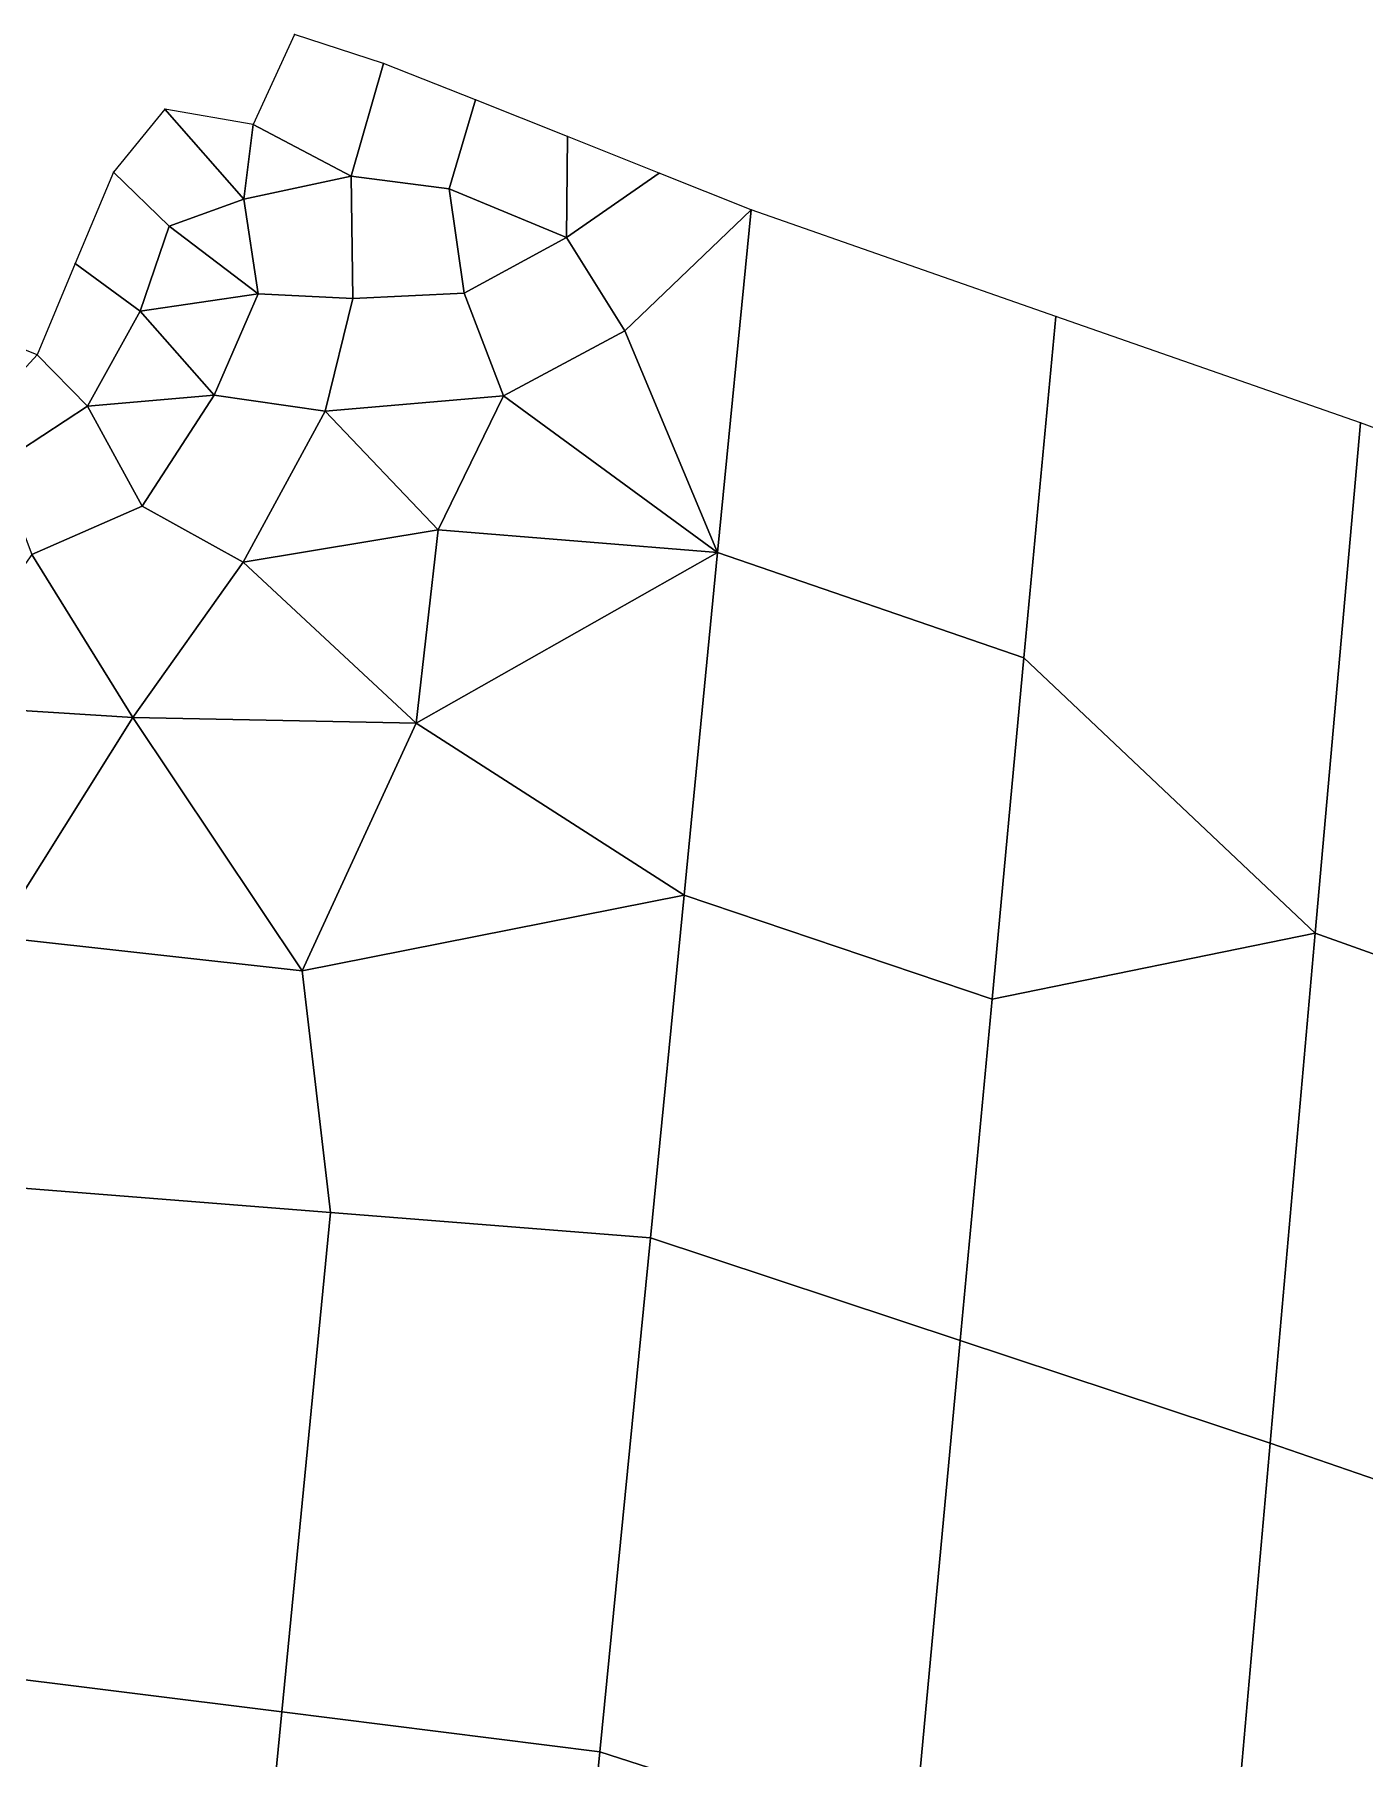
# Model space of a CAD drawing. Extents: x 380827 to 407438, y 6452886 to 6483357.
# Drawn here: x 392162.9 to 392493.3, y 6463071.7 to 6463499.9 of the extents above; entities that cross this region are included whole.
import ezdxf

# ---------------------------------------------------------------- set-up
doc = ezdxf.new("R2010")
doc.units = 0
for name, color, linetype in [('MESH_BOUND', 25, 'CONTINUOUS'), ('MESH_ELEMS', 18, 'CONTINUOUS'), ('MESH_NODES', 18, 'CONTINUOUS')]:
    doc.layers.add(name, color=color, linetype=linetype)

msp = doc.modelspace()

# ---------------------------------------------------------------- linework, layer by layer
at = {"layer": 'MESH_BOUND', "color": 25}
for points in [[(392227.472, 6463499.94, -2), (392217.197, 6463477.6, -2)], [(392249.547, 6463492.77, -2), (392227.472, 6463499.94, -2)], [(392272.389, 6463483.68, -2), (392249.547, 6463492.77, -2)], [(392295.231, 6463474.59, -2), (392272.389, 6463483.68, -2)], [(392195.242, 6463481.39, -2), (392182.457, 6463465.77, -2)], [(392217.197, 6463477.6, -2), (392195.242, 6463481.39, -2)], [(392318.074, 6463465.5, -2), (392295.231, 6463474.59, -2)], [(392182.457, 6463465.77, -2), (392172.979, 6463443.08, -0.85)], [(392340.916, 6463456.41, -0.651), (392318.074, 6463465.5, -2)], [(392416.565, 6463429.93, -0.627), (392340.916, 6463456.41, -0.651)], [(392172.979, 6463443.08, -0.85), (392163.5, 6463420.4, -0.871)], [(392492.215, 6463403.45, -0.602), (392416.565, 6463429.93, -0.627)], [(392163.5, 6463420.4, -0.871), (392154.244, 6463424.13, -0.894)], [(392567.607, 6463375.6, -0.586), (392492.215, 6463403.45, -0.602)]]:
    msp.add_polyline3d(points, dxfattribs=at)
at = {"layer": 'MESH_ELEMS', "color": 178}
for points in [[(392249.547, 6463492.77, -2), (392227.472, 6463499.94, -2), (392217.197, 6463477.6, -2), (392241.552, 6463464.78, -2)], [(392265.859, 6463461.57, -2), (392272.389, 6463483.68, -2), (392249.547, 6463492.77, -2), (392241.552, 6463464.78, -2)], [(392295.231, 6463474.59, -2), (392272.389, 6463483.68, -2), (392265.859, 6463461.57, -2), (392294.982, 6463449.49, -0.704)], [(392195.242, 6463481.39, -2), (392182.457, 6463465.77, -2), (392196.294, 6463452.32, -0.816), (392214.86, 6463459.02, -2)], [(392217.197, 6463477.6, -2), (392195.242, 6463481.39, -2), (392214.86, 6463459.02, -2), (392217.197, 6463477.6, -2)], [(392214.86, 6463459.02, -2), (392241.552, 6463464.78, -2), (392217.197, 6463477.6, -2), (392214.86, 6463459.02, -2)], [(392318.074, 6463465.5, -2), (392295.231, 6463474.59, -2), (392294.982, 6463449.49, -0.704), (392318.074, 6463465.5, -2)], [(392172.979, 6463443.08, -0.85), (392189.099, 6463431.19, -0.825), (392196.294, 6463452.32, -0.816), (392182.457, 6463465.77, -2)], [(392241.552, 6463464.78, -2), (392214.86, 6463459.02, -2), (392218.427, 6463435.5, -0.791), (392241.949, 6463434.38, -0.764)], [(392265.859, 6463461.57, -2), (392241.552, 6463464.78, -2), (392241.949, 6463434.38, -0.764), (392269.58, 6463435.66, -0.733)], [(392309.514, 6463426.33, -0.688), (392340.916, 6463456.41, -0.651), (392318.074, 6463465.5, -2), (392294.982, 6463449.49, -0.704)], [(392214.86, 6463459.02, -2), (392196.294, 6463452.32, -0.816), (392218.427, 6463435.5, -0.791), (392214.86, 6463459.02, -2)], [(392294.982, 6463449.49, -0.704), (392265.859, 6463461.57, -2), (392269.58, 6463435.66, -0.733), (392294.982, 6463449.49, -0.704)], [(392309.514, 6463426.33, -0.688), (392332.565, 6463371.29, -0.664), (392340.916, 6463456.41, -0.651), (392309.514, 6463426.33, -0.688)], [(392416.565, 6463429.93, -0.627), (392340.916, 6463456.41, -0.651), (392332.565, 6463371.29, -0.664), (392408.66, 6463345.14, -0.636)], [(392218.427, 6463435.5, -0.791), (392196.294, 6463452.32, -0.816), (392189.099, 6463431.19, -0.825), (392218.427, 6463435.5, -0.791)], [(392309.514, 6463426.33, -0.688), (392294.982, 6463449.49, -0.704), (392269.58, 6463435.66, -0.733), (392279.333, 6463410.23, -0.723)], [(392189.099, 6463431.19, -0.825), (392172.979, 6463443.08, -0.85), (392163.5, 6463420.4, -0.871), (392176.039, 6463407.65, -0.84)], [(392189.099, 6463431.19, -0.825), (392207.46, 6463410.33, -0.804), (392218.427, 6463435.5, -0.791), (392189.099, 6463431.19, -0.825)], [(392235.107, 6463406.34, -0.773), (392241.949, 6463434.38, -0.764), (392218.427, 6463435.5, -0.791), (392207.46, 6463410.33, -0.804)], [(392241.949, 6463434.38, -0.764), (392235.107, 6463406.34, -0.773), (392279.333, 6463410.23, -0.723), (392269.58, 6463435.66, -0.733)], [(392189.099, 6463431.19, -0.825), (392176.039, 6463407.65, -0.84), (392207.46, 6463410.33, -0.804), (392189.099, 6463431.19, -0.825)], [(392492.215, 6463403.45, -0.602), (392416.565, 6463429.93, -0.627), (392408.66, 6463345.14, -0.636), (392481.027, 6463276.76, -0.616)], [(392154.244, 6463424.13, -0.894), (392155.552, 6463411.72, -0.89), (392163.5, 6463420.4, -0.871), (392154.244, 6463424.13, -0.894)], [(392279.333, 6463410.23, -0.723), (392332.565, 6463371.29, -0.664), (392309.514, 6463426.33, -0.688), (392279.333, 6463410.23, -0.723)], [(392176.039, 6463407.65, -0.84), (392163.5, 6463420.4, -0.871), (392155.552, 6463411.72, -0.89), (392153.762, 6463393.04, -0.892)], [(392176.039, 6463407.65, -0.84), (392189.624, 6463382.78, -0.826), (392207.46, 6463410.33, -0.804), (392176.039, 6463407.65, -0.84)], [(392207.46, 6463410.33, -0.804), (392189.624, 6463382.78, -0.826), (392214.71, 6463368.88, -0.798), (392235.107, 6463406.34, -0.773)], [(392189.624, 6463382.78, -0.826), (392176.039, 6463407.65, -0.84), (392153.762, 6463393.04, -0.892), (392162.221, 6463370.82, -0.87)], [(392214.71, 6463368.88, -0.798), (392263.181, 6463376.92, -0.742), (392235.107, 6463406.34, -0.773), (392214.71, 6463368.88, -0.798)], [(392235.107, 6463406.34, -0.773), (392263.181, 6463376.92, -0.742), (392279.333, 6463410.23, -0.723), (392235.107, 6463406.34, -0.773)], [(392263.181, 6463376.92, -0.742), (392332.565, 6463371.29, -0.664), (392279.333, 6463410.23, -0.723), (392263.181, 6463376.92, -0.742)], [(392492.215, 6463403.45, -0.602), (392481.027, 6463276.76, -0.616), (392557.134, 6463249.57, -0.595), (392567.607, 6463375.6, -0.586)], [(392187.31, 6463330.32, -0.83), (392214.71, 6463368.88, -0.798), (392189.624, 6463382.78, -0.826), (392162.221, 6463370.82, -0.87)], [(392263.181, 6463376.92, -0.742), (392214.71, 6463368.88, -0.798), (392257.693, 6463328.85, -0.75), (392263.181, 6463376.92, -0.742)], [(392263.181, 6463376.92, -0.742), (392257.693, 6463328.85, -0.75), (392332.565, 6463371.29, -0.664), (392263.181, 6463376.92, -0.742)], [(392135.992, 6463333.56, -0.93), (392187.31, 6463330.32, -0.83), (392162.221, 6463370.82, -0.87), (392135.992, 6463333.56, -0.93)], [(392187.31, 6463330.32, -0.83), (392257.693, 6463328.85, -0.75), (392214.71, 6463368.88, -0.798), (392187.31, 6463330.32, -0.83)], [(392332.565, 6463371.29, -0.664), (392257.693, 6463328.85, -0.75), (392324.214, 6463286.18, -0.676), (392332.565, 6463371.29, -0.664)], [(392408.66, 6463345.14, -0.636), (392332.565, 6463371.29, -0.664), (392324.214, 6463286.18, -0.676), (392400.755, 6463260.35, -0.647)], [(392481.027, 6463276.76, -0.616), (392408.66, 6463345.14, -0.636), (392400.755, 6463260.35, -0.647), (392481.027, 6463276.76, -0.616)], [(392153.06, 6463275.84, -0.884), (392187.31, 6463330.32, -0.83), (392135.992, 6463333.56, -0.93), (392153.06, 6463275.84, -0.884)], [(392187.31, 6463330.32, -0.83), (392153.06, 6463275.84, -0.884), (392229.381, 6463267.38, -0.784), (392187.31, 6463330.32, -0.83)], [(392257.693, 6463328.85, -0.75), (392187.31, 6463330.32, -0.83), (392229.381, 6463267.38, -0.784), (392257.693, 6463328.85, -0.75)], [(392324.214, 6463286.18, -0.676), (392257.693, 6463328.85, -0.75), (392229.381, 6463267.38, -0.784), (392324.214, 6463286.18, -0.676)], [(392236.38, 6463207.34, -0.779), (392315.863, 6463201.06, -0.688), (392324.214, 6463286.18, -0.676), (392229.381, 6463267.38, -0.784)], [(392400.755, 6463260.35, -0.647), (392324.214, 6463286.18, -0.676), (392315.863, 6463201.06, -0.688), (392392.85, 6463175.56, -0.659)], [(392156.897, 6463213.62, -0.869), (392236.38, 6463207.34, -0.779), (392229.381, 6463267.38, -0.784), (392153.06, 6463275.84, -0.884)], [(392481.027, 6463276.76, -0.616), (392400.755, 6463260.35, -0.647), (392392.85, 6463175.56, -0.659), (392469.838, 6463150.07, -0.63)], [(392481.027, 6463276.76, -0.616), (392469.838, 6463150.07, -0.63), (392546.661, 6463123.55, -0.609), (392557.134, 6463249.57, -0.595)], [(392156.897, 6463213.62, -0.869), (392145.255, 6463093.2, -0.88), (392224.296, 6463083.29, -0.804), (392236.38, 6463207.34, -0.779)], [(392236.38, 6463207.34, -0.779), (392224.296, 6463083.29, -0.804), (392303.336, 6463073.38, -0.715), (392315.863, 6463201.06, -0.688)], [(392315.863, 6463201.06, -0.688), (392303.336, 6463073.38, -0.715), (392380.993, 6463048.38, -0.681), (392392.85, 6463175.56, -0.659)], [(392392.85, 6463175.56, -0.659), (392380.993, 6463048.38, -0.681), (392458.65, 6463023.38, -0.651), (392469.838, 6463150.07, -0.63)], [(392469.838, 6463150.07, -0.63), (392458.65, 6463023.38, -0.651), (392536.187, 6462997.54, -0.623), (392546.661, 6463123.55, -0.609)], [(392145.255, 6463093.2, -0.88), (392133.612, 6462972.78, -0.891), (392212.211, 6462959.25, -0.816), (392224.296, 6463083.29, -0.804)], [(392224.296, 6463083.29, -0.804), (392212.211, 6462959.25, -0.816), (392290.81, 6462945.71, -0.741), (392303.336, 6463073.38, -0.715)], [(392303.336, 6463073.38, -0.715), (392290.81, 6462945.71, -0.741), (392369.135, 6462921.2, -0.707), (392380.993, 6463048.38, -0.681)]]:
    msp.add_3dface(points, dxfattribs=at)
at = {"layer": 'MESH_NODES', "color": 18}
for p in [(392227.472, 6463499.94, -2), (392249.547, 6463492.77, -2), (392272.389, 6463483.68, -2), (392195.242, 6463481.39, -2), (392217.197, 6463477.6, -2), (392295.231, 6463474.59, -2), (392182.457, 6463465.77, -2), (392241.552, 6463464.78, -2), (392318.074, 6463465.5, -2), (392214.86, 6463459.02, -2), (392265.859, 6463461.57, -2), (392340.916, 6463456.41, -0.651), (392196.294, 6463452.32, -0.816), (392294.982, 6463449.49, -0.704), (392172.979, 6463443.08, -0.85), (392218.427, 6463435.5, -0.791), (392241.949, 6463434.38, -0.764), (392269.58, 6463435.66, -0.733), (392189.099, 6463431.19, -0.825), (392416.565, 6463429.93, -0.627), (392309.514, 6463426.33, -0.688), (392163.5, 6463420.4, -0.871), (392207.46, 6463410.33, -0.804), (392176.039, 6463407.65, -0.84), (392235.107, 6463406.34, -0.773), (392279.333, 6463410.23, -0.723), (392492.215, 6463403.45, -0.602), (392189.624, 6463382.78, -0.826), (392263.181, 6463376.92, -0.742), (392214.71, 6463368.88, -0.798), (392332.565, 6463371.29, -0.664), (392408.66, 6463345.14, -0.636), (392187.31, 6463330.32, -0.83), (392257.693, 6463328.85, -0.75), (392324.214, 6463286.18, -0.676), (392481.027, 6463276.76, -0.616), (392229.381, 6463267.38, -0.784), (392400.755, 6463260.35, -0.647), (392236.38, 6463207.34, -0.779), (392315.863, 6463201.06, -0.688), (392392.85, 6463175.56, -0.659), (392469.838, 6463150.07, -0.63), (392224.296, 6463083.29, -0.804), (392303.336, 6463073.38, -0.715)]:
    msp.add_point(p, dxfattribs=at)

doc.saveas('drawing.dxf')
